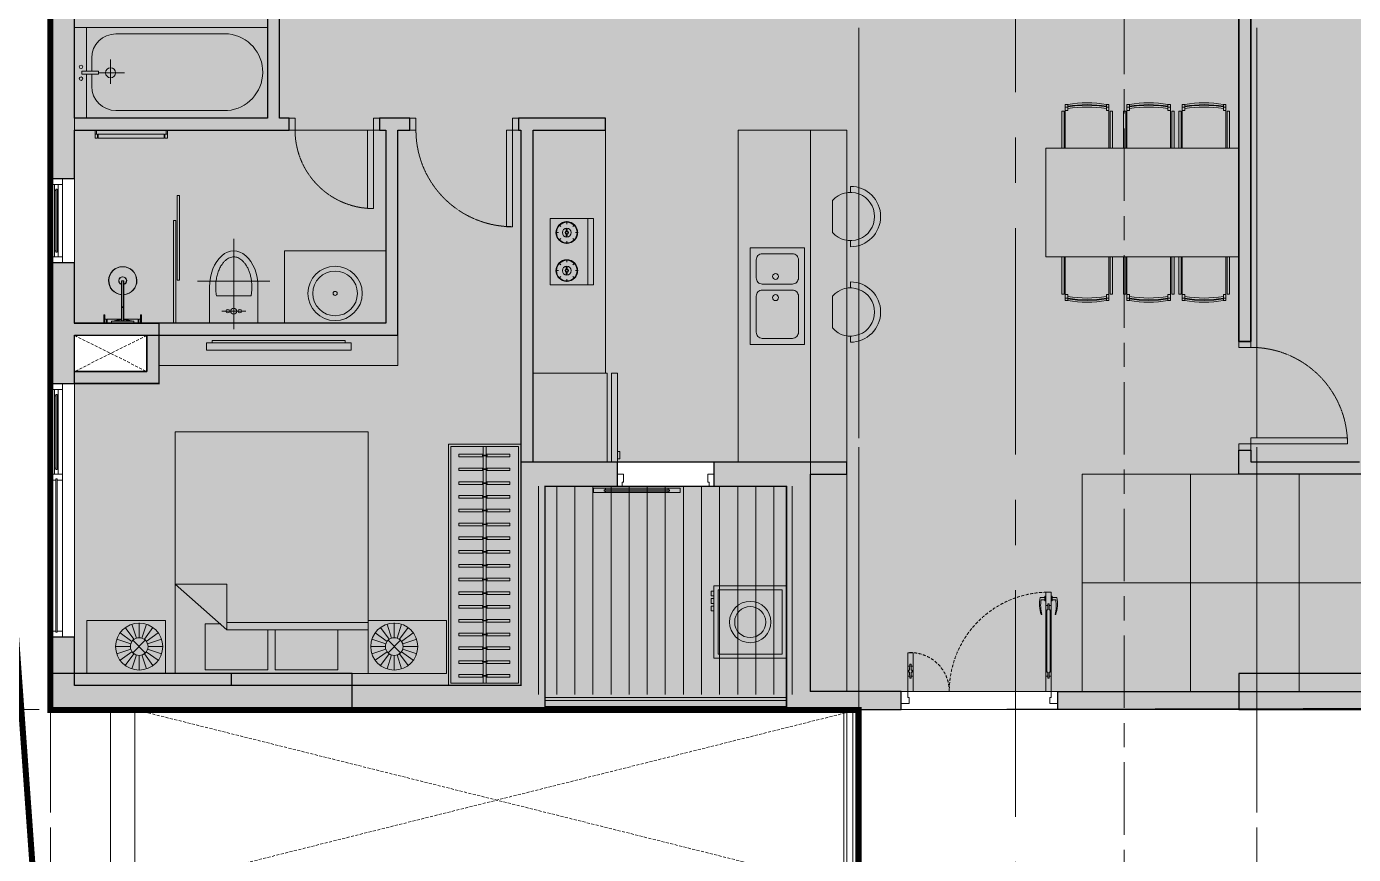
# Model space of a CAD drawing. Header units: millimetres. Extents: x -100356 to 314685, y 446 to 1273965.
# Drawn here: x 32044 to 43041, y 1025332 to 1032189 of the extents above; entities that cross this region are included whole.
import ezdxf

# ---------------------------------------------------------------- set-up
doc = ezdxf.new("R2010")
doc.units = ezdxf.units.MM
for name, pattern in [('A1 - dp$0$DASHED2', [0.375, 0.25, -0.125]), ('CENTER', [2, 1.25, -0.25, 0.25, -0.25]), ('CENTER2', [28.575, 19.05, -3.175, 3.175, -3.175]), ('Dash', [6, 3, -3]), ('DASHED2', [0.375, 0.25, -0.125]), ('HIDDEN', [0.375, 0.25, -0.125]), ('Kume - Grid Line', [10.5, 6, -1.25, 2, -1.25]), ('VL2 - tb$0$DASHED2', [0.375, 0.25, -0.125]), ('VL2 - tb$0$HIDDEN', [0.375, 0.25, -0.125]), ('VL3 - tb$0$$4$HIDDEN', [0.375, 0.25, -0.125]), ('VL3 - tb$0$DASHED2', [0.375, 0.25, -0.125]), ('VL3 - tb$0$HIDDEN', [0.375, 0.25, -0.125])]:
    doc.linetypes.add(name, pattern=pattern)
for name, color, linetype, lineweight in [('$0$FURNITURE', 8, 'Continuous', 5), ('$0$TUONG 2', 2, 'Continuous', 35), ('@ color hatch', 7, 'Continuous', 13), ('A-_ANOT----_D', 7, 'Continuous', 5), ('A.Axis', 251, 'CENTER2', 13), ('A.Thin', 8, 'Continuous', 13), ('A1 - dp$0$A.HACH 250', 250, 'Continuous', 5), ('A1 - dp$0$CUA', 5, 'Continuous', 9), ('A1 - dp$0$FURNITURE', 8, 'Continuous', 5), ('A1 - dp$0$TUONG 2', 2, 'Continuous', 25), ('A2 - dp$0$FURNITURE', 8, 'Continuous', 5), ('GJ', 1, 'Continuous', 13), ('Hatch-wall', 251, 'Continuous', 5), ('LC.HA', 250, 'Continuous', 9), ('LGI', 250, 'CENTER', 9), ('VL2 - tb$0$A.Door', 4, 'Continuous', 13), ('VL2 - tb$0$A.HACH 250', 250, 'Continuous', 5), ('VL2 - tb$0$CUA', 5, 'Continuous', 9), ('VL2 - tb$0$TUONG 2', 2, 'Continuous', 35), ('VL3 - tb$0$$2$A.Door', 4, 'Continuous', 13), ('VL3 - tb$0$$2$A.HACH 250', 250, 'Continuous', 5), ('VL3 - tb$0$$2$CUA', 5, 'Continuous', 9), ('VL3 - tb$0$$2$TUONG 2', 2, 'Continuous', 35), ('VL3 - tb$0$$7$FURNITURE', 8, 'Continuous', 5), ('VL3 - tb$0$A.Door', 4, 'Continuous', 13), ('VL3 - tb$0$A.HACH 250', 250, 'Continuous', 5), ('VL3 - tb$0$CUA', 5, 'Continuous', 9), ('VL3 - tb$0$FURNITURE', 7, 'Continuous', 5), ('VL3 - tb$0$TUONG 2', 2, 'Continuous', 35)]:
    doc.layers.add(name, color=color, linetype=linetype, lineweight=lineweight)
doc.layers.add('STR', color=7, linetype='Continuous')

# ---------------------------------------------------------------- blocks, each defined once
blk = doc.blocks.new('*U15')
at = {"layer": '$0$FURNITURE'}
for p, q in [((0, 100), (1500, 100)), ((0, 75), (1500, 75)), ((0, 25), (1500, 25)), ((0, 0), (1500, 0))]:
    blk.add_line(p, q, dxfattribs=at)
blk = doc.blocks.new('grid tower')
at = {"layer": 'A.Axis', "linetype": 'Kume - Grid Line', "lineweight": 9, "ltscale": 100}
for p, q in [((33501, 38386.8, 0), (33501, -18372.7, 0)), ((32399.8, -18372.7), (32399.8, 9799.9)), ((35699.8, -18372.7), (35699.8, 9799.9)), ((42399.8, -18372.7), (42399.8, 9799.9)), ((48341.2, -1500.1), (-14918.8, -1500.1))]:
    blk.add_line(p, q, dxfattribs=at)
blk = doc.blocks.new('VL3 - tb$0$bep')
for p, q in [((0, 358), (0, 0)), ((549, 358), (0, 358)), ((549, 0), (549, 358)), ((67, 269), (51, 286)), ((103, 224), (80, 224)), ((117, 290), (117, 313)), ((131, 224), (153, 224)), ((166, 269), (183, 286)), ((383, 269), (366, 286)), ((418, 224), (396, 224)), ((432, 290), (432, 313)), ((446, 224), (469, 224)), ((482, 269), (498, 286)), ((47, 220), (23, 220)), ((67, 170), (51, 153)), ((103, 216), (80, 216)), ((117, 149), (117, 126)), ((131, 216), (153, 216)), ((166, 170), (183, 153)), ((187, 220), (210, 220)), ((362, 220), (339, 220)), ((383, 170), (366, 153)), ((418, 216), (396, 216)), ((432, 149), (432, 126)), ((446, 216), (469, 216)), ((482, 170), (498, 153)), ((502, 220), (526, 220)), ((549, 45), (0, 45)), ((0, 0), (549, 0))]:
    blk.add_line(p, q)
for centre, radius in [((117, 220), 90), ((117, 220), 85.5), ((117, 220), 36.9), ((117, 220), 14.7), ((117, 220), 8.24), ((432, 220), 90), ((432, 220), 85.5), ((432, 220), 36.9), ((432, 220), 14.7), ((432, 220), 8.24)]:
    blk.add_circle(centre, radius)
blk = doc.blocks.new('*U413')
at = {"layer": 'VL3 - tb$0$A.Door'}
for p, q in [((117, 380), (117, 900)), ((152, 900), (152, 380)), ((100, 40), (100, 760))]:
    blk.add_line(p, q, dxfattribs=at)
for points in [[(152, 1000), (152, 900), (140, 900), (140, 910), (130, 910), (130, 900), (117, 900), (117, 1000)], [(100, 800), (100, 760), (65, 760), (65, 750), (0, 750), (0, 800)], [(130, 380), (130, 370), (140, 370), (140, 380), (152, 380), (152, 280), (117, 280), (117, 380)], [(65, 50), (65, 40), (100, 40), (100, 0), (0, 0), (0, 50)]]:
    blk.add_lwpolyline(points, close=True, dxfattribs=at)
at = {"layer": 'VL3 - tb$0$A.HACH 250', "linetype": 'VL3 - tb$0$DASHED2'}
blk.add_lwpolyline([(130, 910), (140, 910), (140, 370), (130, 370)], close=True, dxfattribs=at)
blk = doc.blocks.new('VL3 - tb$0$mb-tulanh700x735')
for p, q in [((368, 700), (-368, 700)), ((-368, 700), (-368, 651)), ((279, 700), (279, 720)), ((279, 720), (340, 720)), ((340, 700), (279, 700)), ((340, 720), (340, 700)), ((368, 651), (368, 700)), ((-368, 651), (368, 651)), ((368, 614), (-368, 614)), ((-368, 614), (-368, 0)), ((368, 0), (368, 614)), ((-368, 0), (368, 0))]:
    blk.add_line(p, q)
blk = doc.blocks.new('VL3 - tb$0$crua 450x830')
blk.add_lwpolyline([(400, 10), (-400, 10), (-400, 460), (400, 460)], close=True)
blk.add_lwpolyline([(-400, 10), (400, 10), (400, 460)])
for points in [[(-300, 60), (0, 60, 0.4142136), (50, 110), (50, 360, 0.4142136), (0, 410), (-300, 410, 0.4142136), (-350, 360), (-350, 110, 0.4142136)], [(100, 110), (100, 360, -0.4142136), (150, 410), (300, 410, -0.4142136), (350, 360), (350, 110, -0.4142136), (300, 60), (150, 60, -0.4142136)]]:
    blk.add_lwpolyline(points, format="xyb", close=True)
for centre in [(-12.5, 250), (162.5, 250)]:
    blk.add_circle(centre, 25)
blk = doc.blocks.new('VL3 - tb$0$CT3 MBT 11-31$0$ghe bar')
for p, q in [((-250, -250), (-200, -250)), ((200, -250), (250, -250)), ((-132, -400), (132, -400))]:
    blk.add_line(p, q)
for radius, start, end in [(250, 0, 180), (200, 311.4096, 228.5904)]:
    blk.add_arc((0, -250), radius, start, end)
blk = doc.blocks.new('VL3 - tb$0$1012')
for p, q in [((397, 192), (13, 192)), ((13, 192), (13, 169)), ((52, 169), (13, 169)), ((36, 169), (36, 192)), ((52, 169), (67, 169)), ((67, 169), (67, 192)), ((397, 222), (71, 222)), ((71, 222), (71, 202)), ((71, 202), (397, 202)), ((397, 202), (397, 222)), ((397, -192), (397, 192)), ((52, -169), (13, -169)), ((13, -169), (13, -192)), ((13, -192), (397, -192)), ((36, -192), (36, -169)), ((52, -169), (67, -169)), ((67, -192), (67, -169)), ((71, -202), (397, -202)), ((71, -222), (71, -202)), ((397, -222), (71, -222)), ((397, -202), (397, -222))]:
    blk.add_line(p, q)
at = {"extrusion": (-5.14472e-34, 5.14472e-34, -1)}
for centre, major_axis, start_param, end_param in [((1073, 0), (759, 759), 3.768877, 4.085105), ((1073, 0), (748, 748), 3.766561, 4.087421), ((1094, 0), (759, 759), 3.768877, 4.085105), ((1094, 0), (748, 748), 3.766561, 4.087421)]:
    blk.add_ellipse(centre, major_axis=major_axis, ratio=1, start_param=start_param, end_param=end_param, dxfattribs=at)
blk = doc.blocks.new('VL3 - tb$0$ban an 6')
blk.add_lwpolyline([(1600, 0), (0, 0), (0, -900), (1600, -900)], close=True)
at = {"extrusion": (2.97971e-18, 2.40137e-28, -1), "xscale": 0.9444444444444444, "yscale": 0.9444444444444444, "zscale": -0.9444444444444444, "rotation": 270}
for p in [(-342, 375), (-853, 375), (-1312, 375)]:
    blk.add_blockref('VL3 - tb$0$1012', p, dxfattribs=at)
at = {"xscale": 0.9444444444444444, "yscale": 0.9444444444444444, "zscale": 0.9444444444444444, "rotation": 90}
for p in [(342, -1275), (853, -1275), (1312, -1275)]:
    blk.add_blockref('VL3 - tb$0$1012', p, dxfattribs=at)
blk = doc.blocks.new('*U412')
at = {"layer": 'VL3 - tb$0$FURNITURE'}
for p, q in [((0, 100), (2000, 100)), ((0, 75), (2000, 75)), ((0, 25), (2000, 25)), ((0, 0), (2000, 0))]:
    blk.add_line(p, q, dxfattribs=at)
blk = doc.blocks.new('VL3 - tb$0$MBMAYGIAT')
at = {"linetype": 'ByBlock'}
for points in [[(0, -350), (700, -350), (700, 350), (0, 350)], [(40, -310), (660, -310), (660, 310), (40, 310)], [(700, 253), (726, 253), (726, 300), (700, 300)], [(700, 180), (726, 180), (726, 228), (700, 228)], [(700, 108), (726, 108), (726, 155), (700, 155)]]:
    blk.add_lwpolyline(points, close=True, dxfattribs=at)
for radius in [200, 150]:
    blk.add_circle((350, 0), radius, dxfattribs=at)
blk = doc.blocks.new('VL3 - tb$0$$1$A$C6FE626A3')
at = {"layer": 'VL3 - tb$0$$7$FURNITURE'}
for p, q in [((-90, 606), (-150, 606)), ((-150, -594), (-150, 606)), ((-90, -594), (-90, 606)), ((-90, 557), (-70, 557)), ((-70, -545), (-70, 557)), ((-90, -545), (-70, -545)), ((-90, -594), (-150, -594))]:
    blk.add_line(p, q, dxfattribs=at)
blk = doc.blocks.new('*U165')
at = {"layer": 'VL3 - tb$0$$7$FURNITURE'}
for points in [[(0, 600), (0, 0), (1999, 0), (1999, 600)], [(1979, 580), (1979, 20), (20, 20), (20, 580)]]:
    blk.add_lwpolyline(points, close=True, dxfattribs=at)
at = {"layer": 'VL3 - tb$0$$7$FURNITURE', "ltscale": 6}
for points in [[(91, 313), (91, 515), (69, 515), (69, 313)], [(205, 313), (205, 515), (183, 515), (183, 313)], [(319, 313), (319, 515), (297, 515), (297, 313)], [(433, 313), (433, 515), (411, 515), (411, 313)], [(547, 313), (547, 515), (525, 515), (525, 313)], [(661, 313), (661, 515), (639, 515), (639, 313)], [(775, 313), (775, 515), (753, 515), (753, 313)], [(889, 313), (889, 515), (867, 515), (867, 313)], [(1003, 313), (1003, 515), (981, 515), (981, 313)], [(1117, 313), (1117, 515), (1095, 515), (1095, 313)], [(1231, 313), (1231, 515), (1209, 515), (1209, 313)], [(1345, 313), (1345, 515), (1323, 515), (1323, 313)], [(1459, 313), (1459, 515), (1437, 515), (1437, 313)], [(1573, 313), (1573, 515), (1551, 515), (1551, 313)], [(1687, 313), (1687, 515), (1665, 515), (1665, 313)], [(1801, 313), (1801, 515), (1779, 515), (1779, 313)], [(1915, 313), (1915, 515), (1893, 515), (1893, 313)], [(69, 287), (69, 92), (91, 92), (91, 287)], [(183, 287), (183, 92), (205, 92), (205, 287)], [(297, 287), (297, 92), (319, 92), (319, 287)], [(411, 287), (411, 92), (433, 92), (433, 287)], [(525, 287), (525, 92), (547, 92), (547, 287)], [(639, 287), (639, 92), (661, 92), (661, 287)], [(753, 287), (753, 92), (775, 92), (775, 287)], [(867, 287), (867, 92), (889, 92), (889, 287)], [(981, 287), (981, 92), (1003, 92), (1003, 287)], [(1095, 287), (1095, 92), (1117, 92), (1117, 287)], [(1209, 287), (1209, 92), (1231, 92), (1231, 287)], [(1323, 287), (1323, 92), (1345, 92), (1345, 287)], [(1437, 287), (1437, 92), (1459, 92), (1459, 287)], [(1551, 287), (1551, 92), (1573, 92), (1573, 287)], [(1665, 287), (1665, 92), (1687, 92), (1687, 287)], [(1779, 287), (1779, 92), (1801, 92), (1801, 287)], [(1893, 287), (1893, 92), (1915, 92), (1915, 287)]]:
    blk.add_lwpolyline(points, dxfattribs=at)
for points in [[(1979, 287), (1979, 313), (20, 313), (20, 287)], [(83, 319), (78, 319), (78, 280), (83, 280)], [(197, 319), (192, 319), (192, 280), (197, 280)], [(311, 319), (306, 319), (306, 280), (311, 280)], [(425, 319), (420, 319), (420, 280), (425, 280)], [(539, 319), (534, 319), (534, 280), (539, 280)], [(653, 319), (648, 319), (648, 280), (653, 280)], [(767, 319), (762, 319), (762, 280), (767, 280)], [(881, 319), (876, 319), (876, 280), (881, 280)], [(995, 319), (990, 319), (990, 280), (995, 280)], [(1109, 319), (1104, 319), (1104, 280), (1109, 280)], [(1223, 319), (1218, 319), (1218, 280), (1223, 280)], [(1337, 319), (1332, 319), (1332, 280), (1337, 280)], [(1451, 319), (1446, 319), (1446, 280), (1451, 280)], [(1565, 319), (1560, 319), (1560, 280), (1565, 280)], [(1679, 319), (1674, 319), (1674, 280), (1679, 280)], [(1793, 319), (1788, 319), (1788, 280), (1793, 280)], [(1907, 319), (1902, 319), (1902, 280), (1907, 280)]]:
    blk.add_lwpolyline(points, close=True, dxfattribs=at)
blk = doc.blocks.new('VL3 - tb$0$$1$Bed 1600')
at = {"layer": 'VL3 - tb$0$$7$FURNITURE', "linetype": 'Continuous'}
for p, q in [((2, -80), (2, 0)), ((2, 0), (66, 0)), ((12, -1.2), (32.8, -1.2)), ((12, -14.4), (12, -1.2)), ((32.8, -1.2), (32.8, -14.4)), ((35.2, -1.2), (56, -1.2)), ((35.2, -14.4), (35.2, -1.2)), ((56, -1.2), (56, -16.4)), ((66, 0), (66, -80)), ((2, -14.4), (48.8, -14.4)), ((48.8, -16.8), (2, -16.8)), ((66, -29.6), (48.8, -14.4)), ((48.8, -14.4), (48.8, -29.6)), ((56, -16.4), (50.8, -16.4)), ((48.8, -29.6), (66, -29.6)), ((66, -80), (2, -80))]:
    blk.add_line(p, q, dxfattribs=at)
blk = doc.blocks.new('VL3 - tb$0$$1$A$C588A0D6B')
at = {"layer": 'VL3 - tb$0$$7$FURNITURE'}
for p, q in [((-122, -38), (123, -38)), ((-122, -59), (-122, -38)), ((123, -59), (-122, -59)), ((-11, -64), (-11, -211)), ((9, -65), (9, -211)), ((123, -38), (123, -59)), ((9, -211), (-11, -211)), ((9, -220), (-11, -220)), ((-11, -220), (-11, -507)), ((9, -220), (9, -507)), ((9, -507), (-11, -507))]:
    blk.add_line(p, q, dxfattribs=at)
for points in [[(-178, -37), (-208, -37), (-208, -82), (-178, -82)], [(-208, -37), (-197, -37), (-197, -129), (-208, -129)], [(179, -37), (208, -37), (208, -82), (179, -82)], [(208, -37), (198, -37), (198, -129), (208, -129)]]:
    blk.add_lwpolyline(points, close=True, dxfattribs=at)
blk.add_lwpolyline([(-11, -82), (-171, -82), (-171, -38), (172, -38), (172, -82), (9, -82)], dxfattribs=at)
for centre, radius, start, end in [((0, 431), 505, 255.9943, 268.6524), ((0, 0), 65.5, 243.6552, 296.3448), ((0, 431), 505, 271.0236, 284.0057), ((-8, -215), 5.39, 127.2582, 232.7418), ((6, -215), 5.39, 307.2582, 52.7418), ((-1, -507), 155, 93.8501, 86.1499), ((-1, -507), 43, 104.0595, 75.9405)]:
    blk.add_arc(centre, radius, start, end, dxfattribs=at)
blk = doc.blocks.new('*U160')
for points in [[(-50, 0), (-100, 0), (-100, 650), (-50, 650)], [(-700, -100), (-750, -100), (-750, 0), (-700, 0)], [(0, -100), (-50, -100), (-50, 0), (0, 0)]]:
    blk.add_lwpolyline(points, close=True)
at = {"linetype": 'VL3 - tb$0$$4$HIDDEN'}
blk.add_arc((-50, 0), 650, 90, 180, dxfattribs=at)
blk = doc.blocks.new('VL3 - tb$0$$1$A$C4168242D')
at = {"layer": 'VL3 - tb$0$$7$FURNITURE'}
for points in [[(300, 750), (300, 0)], [(0, 400), (600, 400)], [(100, 350), (100, 50), (500, 50), (500, 350)], [(157, 276), (443, 276)], [(400, 150), (200, 150)]]:
    blk.add_lwpolyline(points, dxfattribs=at)
for centre, radius in [((250, 150), 15), ((300, 150), 25), ((350, 150), 15)]:
    blk.add_circle(centre, radius, dxfattribs=at)
blk.add_ellipse((300, 350), major_axis=(0, 300), ratio=0.666667, start_param=4.712389, end_param=7.853982, dxfattribs=at)
blk.add_open_spline([(443, 276), (444, 283), (446, 291), (449, 313), (450, 328), (450, 356), (450, 370), (447, 399), (445, 413), (440, 440), (437, 453), (428, 478), (424, 490), (413, 512), (408, 522), (396, 540), (391, 547), (380, 560), (374, 566), (363, 576), (357, 580), (346, 588), (340, 591), (328, 595), (323, 597), (311, 599), (306, 600), (295, 600), (289, 600), (278, 597), (273, 596), (261, 591), (255, 588), (244, 581), (238, 577), (226, 567), (221, 561), (210, 548), (204, 541), (194, 525), (189, 517), (180, 499), (176, 489), (169, 469), (165, 459), (160, 437), (157, 426), (153, 404), (152, 392), (150, 369), (150, 357), (150, 333), (151, 321), (153, 298), (155, 287), (157, 276)], degree=3, knots=[4.428595, 4.428595, 4.428595, 4.428595, 4.521718, 4.521718, 4.681946, 4.681946, 4.842175, 4.842175, 5.002403, 5.002403, 5.162632, 5.162632, 5.32286, 5.32286, 5.483089, 5.483089, 5.615862, 5.615862, 5.748636, 5.748636, 5.88141, 5.88141, 6.014184, 6.014184, 6.146958, 6.146958, 6.279732, 6.279732, 6.412506, 6.412506, 6.545279, 6.545279, 6.678053, 6.678053, 6.810827, 6.810827, 6.943601, 6.943601, 7.076375, 7.076375, 7.209149, 7.209149, 7.341922, 7.341922, 7.474696, 7.474696, 7.60747, 7.60747, 7.740244, 7.740244, 7.873018, 7.873018, 8.005792, 8.005792, 8.137776, 8.137776, 8.137776, 8.137776], dxfattribs=at)
blk = doc.blocks.new('VL3 - tb$0$$1$A$C722D3D91')
at = {"layer": 'VL3 - tb$0$$7$FURNITURE', "ltscale": 0.07}
for radius in [225, 185, 17]:
    blk.add_circle((0, 0), radius, dxfattribs=at)
blk = doc.blocks.new('*U162')
at = {"layer": 'VL3 - tb$0$$7$FURNITURE'}
for p, q in [((650, 0), (0, 0)), ((0, 0), (0, -439)), ((650, -439), (650, 0)), ((158, -179), (60, -108)), ((174, -163), (103, -65)), ((195, -153), (157, -37)), ((217, -149), (217, -27)), ((240, -153), (278, -37)), ((260, -163), (332, -65)), ((277, -179), (375, -108)), ((148, -200), (32, -162)), ((166, -171), (269, -274)), ((269, -171), (166, -274)), ((287, -200), (403, -162)), ((144, -222), (22, -222)), ((148, -245), (32, -283)), ((158, -265), (60, -337)), ((174, -282), (103, -380)), ((195, -292), (157, -408)), ((217, -296), (217, -418)), ((217, -296), (217, -418)), ((240, -292), (278, -408)), ((260, -282), (332, -380)), ((277, -265), (375, -337)), ((287, -245), (403, -283)), ((291, -222), (412, -222)), ((0, -439), (650, -439))]:
    blk.add_line(p, q, dxfattribs=at)
for radius in [195, 73.2]:
    blk.add_circle((217, -222), radius, dxfattribs=at)
blk = doc.blocks.new('*U163')
at = {"layer": 'VL3 - tb$0$$2$A.Door', "ltscale": 0.5}
for p, q in [((650, 100), (50, 100)), ((50, 0), (650, 0)), ((100, 65), (600, 65)), ((100, 35), (600, 35)), ((700, 0), (700, 100))]:
    blk.add_line(p, q, dxfattribs=at)
for points in [[(50, 100), (50, 0), (0, 0), (0, 100)], [(650, 100), (650, 0), (700, 0), (700, 100)]]:
    blk.add_lwpolyline(points, close=True, dxfattribs=at)
for points in [[(100, 55), (100, 65), (50, 65), (50, 35), (100, 35), (100, 45), (90, 45), (90, 55), (100, 55)], [(600, 55), (600, 65), (650, 65), (650, 35), (600, 35), (600, 45), (610, 45), (610, 55), (600, 55)]]:
    blk.add_lwpolyline(points, dxfattribs=at)
at = {"layer": 'VL3 - tb$0$$2$A.HACH 250', "ltscale": 0.5}
blk.add_lwpolyline([(90, 45), (610, 45), (610, 55), (90, 55)], close=True, dxfattribs=at)
blk = doc.blocks.new('*U161')
for points in [[(-50, 0), (-100, 0), (-100, 800), (-50, 800)], [(-850, -100), (-900, -100), (-900, 0), (-850, 0)], [(0, -100), (-50, -100), (-50, 0), (0, 0)]]:
    blk.add_lwpolyline(points, close=True)
at = {"linetype": 'VL3 - tb$0$HIDDEN'}
blk.add_arc((-50, 0), 800, 90, 180, dxfattribs=at)
blk = doc.blocks.new('A1 - dp$0$A$C6E1257E0')
at = {"linetype": 'Continuous'}
blk.add_lwpolyline([(30.5, 0), (64.5, 0), (64.5, 8.5), (30.5, 8.5)], close=True, dxfattribs=at)
blk.add_lwpolyline([(39, 8.5), (39, 42.5, -0.1327536), (166.5, 34), (166.5, 29.75, 0.1152164), (56, 34), (56, 8.5)], format="xyb", dxfattribs=at)
blk = doc.blocks.new('A1 - dp$0$cua vao can ho')
at = {"layer": 'A1 - dp$0$A.HACH 250', "linetype": 'A1 - dp$0$DASHED2', "ltscale": 100}
for centre, radius, start, end in [((-78, 0), 822, 88.4513, 180), ((-1222, 0), 322, 0, 93.9546)]:
    blk.add_arc(centre, radius, start, end, dxfattribs=at)
at = {"layer": 'A1 - dp$0$CUA'}
for p, q in [((-100, 128), (-100, 711)), ((-56, 128), (-56, 711)), ((-1244, 128), (-1244, 210)), ((-1200, 128), (-1200, 210))]:
    blk.add_line(p, q, dxfattribs=at)
for points in [[(-56, 822), (-56, 804), (-56, 711), (-72, 711), (-73, 726), (-83, 726), (-83, 711), (-100, 711), (-100, 822)], [(-73, 726), (-71, 676), (-64, 676), (-64, 161), (-71, 161), (-73, 111), (-83, 111), (-83, 128), (-84, 161), (-92, 161), (-92, 676), (-84, 676), (-83, 726)], [(-1244, 321), (-1244, 304), (-1244, 210), (-1228, 210), (-1227, 226), (-1217, 226), (-1217, 210), (-1200, 210), (-1200, 321)], [(-1227, 226), (-1229, 176), (-1236, 176), (-1236, 161), (-1229, 161), (-1227, 111), (-1217, 111), (-1217, 128), (-1216, 161), (-1208, 161), (-1208, 176), (-1216, 176), (-1217, 226)], [(-1217, 128), (-1217, 111), (-1227, 111), (-1228, 128), (-1244, 128), (-1244, 1), (-1244, 0), (-1200, 0), (-1200, 11), (-1200, 128)], [(-83, 128), (-83, 111), (-73, 111), (-72, 128), (-56, 128), (-56, 1), (-56, 0), (-100, 0), (-100, 11), (-100, 128)], [(-1233, -50), (-1244, -50), (-1244, 0), (-1300, 0), (-1300, -100), (-1275, -100), (-1233, -100)], [(-67, -50), (-56, -50), (-56, 0), (0, 0), (0, -100), (-25, -100), (-67, -100)]]:
    blk.add_lwpolyline(points, close=True, dxfattribs=at)
blk.add_lwpolyline([(-1244, 0), (-56, 0)], dxfattribs=at)
at = {"layer": 'A1 - dp$0$CUA', "yscale": 1.111111111007631, "zscale": 1.111111111007631}
for p, xscale, rotation in [((-100, 822), -1.111111111007631, 89.99998306033208), ((-56, 822), 1.111111111007631, 269.9999830603322)]:
    blk.add_blockref('A1 - dp$0$A$C6E1257E0', p, dxfattribs=dict(at, xscale=xscale, rotation=rotation))
blk = doc.blocks.new('*U134')
for points in [[(-850, 100), (-900, 100), (-900, 0), (-850, 0)], [(-50, 0), (-100, 0), (-100, -800), (-50, -800)], [(0, 100), (-50, 100), (-50, 0), (0, 0)]]:
    blk.add_lwpolyline(points, close=True)
at = {"linetype": 'VL2 - tb$0$HIDDEN'}
blk.add_arc((-50, 0), 800, 180, 270, dxfattribs=at)
blk = doc.blocks.new('A1 - dp$0$A$C588A0D6B')
for p, q in [((-122, -38), (123, -38)), ((-122, -59), (-122, -38)), ((123, -59), (-122, -59)), ((-11, -64), (-11, -211)), ((9, -65), (9, -211)), ((123, -38), (123, -59)), ((9, -211), (-11, -211)), ((9, -220), (-11, -220)), ((-11, -220), (-11, -507)), ((9, -220), (9, -507)), ((9, -507), (-11, -507))]:
    blk.add_line(p, q)
for points in [[(-178, -37), (-208, -37), (-208, -82), (-178, -82)], [(-208, -37), (-197, -37), (-197, -129), (-208, -129)], [(179, -37), (208, -37), (208, -82), (179, -82)], [(208, -37), (198, -37), (198, -129), (208, -129)]]:
    blk.add_lwpolyline(points, close=True)
blk.add_lwpolyline([(-11, -82), (-171, -82), (-171, -38), (172, -38), (172, -82), (9, -82)])
for centre, radius, start, end in [((0, 431), 505, 255.9943, 268.6524), ((0, 0), 65.5, 243.6552, 296.3448), ((0, 431), 505, 271.0236, 284.0057), ((-8, -215), 5.39, 127.2582, 232.7418), ((6, -215), 5.39, 307.2582, 52.7418), ((-1, -507), 155, 93.8501, 86.1499), ((-1, -507), 43, 104.0595, 75.9405)]:
    blk.add_arc(centre, radius, start, end)
blk = doc.blocks.new('A1 - dp$0$A$C487079A1')
for points in [[(34, 589), (34, 600), (0, 600), (0, 589)], [(68, 578), (68, 600), (34, 600), (34, 578)], [(34, 0), (34, 11), (0, 11), (0, 0)], [(68, 22), (68, 0), (34, 0), (34, 22)]]:
    blk.add_lwpolyline(points, close=True)
blk.add_lwpolyline([(34, 147), (34, 27), (67, 27), (67, 573), (34, 573), (34, 147)])
blk = doc.blocks.new('VL2 - tb$0$cua so 1')
at = {"layer": 'VL2 - tb$0$A.Door', "ltscale": 0.5}
for p, q in [((1400, 65), (2000, 65)), ((1400, 35), (2000, 35))]:
    blk.add_line(p, q, dxfattribs=at)
for points in [[(0, 0), (2100, 0), (2100, 100), (0, 100)], [(2050, 100), (2050, 0), (2100, 0), (2100, 100)]]:
    blk.add_lwpolyline(points, close=True, dxfattribs=at)
for points in [[(50, 55), (50, 100), (0, 100), (0, 0), (50, 0), (50, 45), (40, 45), (40, 55), (50, 55)], [(1300, 55), (1300, 100), (1350, 100), (1350, 0), (1300, 0), (1300, 45), (1310, 45), (1310, 55), (1300, 55)], [(1400, 55), (1400, 65), (1350, 65), (1350, 35), (1400, 35), (1400, 45), (1390, 45), (1390, 55), (1400, 55)], [(2000, 55), (2000, 65), (2050, 65), (2050, 35), (2000, 35), (2000, 45), (2010, 45), (2010, 55), (2000, 55)]]:
    blk.add_lwpolyline(points, dxfattribs=at)
at = {"layer": 'VL2 - tb$0$A.HACH 250', "ltscale": 0.5}
for points in [[(40, 45), (1310, 45), (1310, 55), (40, 55)], [(1390, 45), (2010, 45), (2010, 55), (1390, 55)]]:
    blk.add_lwpolyline(points, close=True, dxfattribs=at)
blk = doc.blocks.new('tam nam1500 plus 100')
for p, q in [((-1276, 322), (-343, 322)), ((-143, 13), (-143, 122)), ((-299, -92), (-299, 109)), ((-199, 0), (-415, 0)), ((-143, -113), (-143, -13)), ((-1268, -313), (-343, -313))]:
    blk.add_line(p, q)
for points in [[(-100, -13), (-100, -375), (-1600, -375), (-1600, 375), (-100, 375), (-100, 13)], [(-100, -13), (-100, -375), (0, -375), (0, 375), (-100, 375), (-100, 13)]]:
    blk.add_lwpolyline(points)
blk.add_lwpolyline([(-199, 13), (-61, 13), (-61, -13), (-199, -13)], close=True)
for centre, radius in [((-299, 0), 41.7), ((-54, 49), 14.5), ((-54, -49), 14.5)]:
    blk.add_circle(centre, radius)
for centre, radius, start, end in [((-1241, 5), 319, 96.2649, 265.2417), ((-343, 122), 200, 0, 90), ((-343, -113), 200, 270, 0)]:
    blk.add_arc(centre, radius, start, end)
blk = doc.blocks.new('VL6 - revised')
at = {"layer": '@ color hatch', "ltscale": 0.5}
h = blk.add_hatch(color=171, dxfattribs=at)
h.dxf.hatch_style = 1
h.paths.add_polyline_path([(110393, 150), (110393, 900), (109993, 900), (109993, 1720), (110393, 1720), (110393, 9600), (107593, 9600), (107593, 8300), (103621, 8300), (103621, 9400), (101851, 9400), (101851, 9400), (99343, 9400), (99343, 7750), (97643, 7750), (97643, 3200), (98343, 3200), (98343, 2700), (97643, 2700), (97643, 300), (98943, 300), (98943, 200), (101343, 200), (101343, 2050), (103743, 2050), (103743, 150)])
h.paths.add_polyline_path([(107293, 8500), (103821, 8500), (103821, 9500), (107293, 9500)], flags=17)
h.paths.add_polyline_path([(101543, 1850), (103543, 1850), (103543, 0), (101543, 0)])
h.paths.add_polyline_path([(97443, 9300), (98943, 9300), (98943, 9400), (99243, 9400), (99243, 7950), (97443, 7950)])
at = {"layer": 'Hatch-wall', "ltscale": 0.5}
h = blk.add_hatch(color=256, dxfattribs=at)
h.dxf.hatch_style = 1
h.paths.add_polyline_path([(101343, 4800), (101343, 200), (97643, 200), (97643, 600), (97443, 600), (97443, 0), (101543, 0), (101543, 1850), (102143, 1850), (102143, 2050), (101443, 2050), (101443, 4800), (102043, 4800), (102043, 4900), (101323, 4900), (101323, 4800)])
h.paths.add_polyline_path([(100223, 4800), (100223, 3200), (98463, 3200), (98463, 3200), (97643, 3200), (97643, 3700), (97443, 3700), (97443, 2700), (98343, 2700), (98343, 3100), (100323, 3100), (100323, 4800), (100423, 4800), (100423, 4900), (100091, 4900), (100091, 4800)], flags=17)
h.paths.add_polyline_path([(97643, 3100), (98243, 3100), (98243, 2800), (97643, 2800)], flags=16)
h.paths.add_polyline_path([(108693, 1950), (107293, 1950), (107293, 2150), (107393, 2150), (107393, 2052), (108293, 2052), (108293, 2900), (108393, 2900), (108393, 2050), (108793, 2050), (108793, 150), (110393, 150), (110393, 900), (109993, 900), (109993, 1720), (110393, 1720), (110393, 9800), (110593, 9800), (110593, 0), (105793, 0), (105793, 150), (105893, 150), (105993, 150), (108693, 150)])
h.paths.add_polyline_path([(110093, 1000), (110093, 1620), (110393, 1620), (110393, 1000)], flags=16)
h.paths.add_polyline_path([(110393, 3850), (110393, 3750), (108393, 3750), (108393, 3650), (108293, 3650), (108293, 3850)], flags=17)
h.paths.add_polyline_path([(104043, 2050), (102943, 2050), (102943, 1850), (103543, 1850), (103543, 200), (103543, 0), (104493, 0), (104493, 150), (103743, 150), (103743, 1950), (104043, 1950)])
h.paths.add_polyline_path([(106993, 8500), (107293, 8500), (107293, 8300), (106993, 8300)], flags=17)
h.paths.add_polyline_path([(107293, 8300), (107593, 8300), (107593, 9600), (107843, 9600), (107843, 9800), (107293, 9800)])
h.paths.add_polyline_path([(98943, 9600), (103621, 9600), (103621, 9400), (98943, 9400)], flags=16)
edge = h.paths.add_edge_path()
edge.add_line((99243, 6600), (99243, 4900))
edge.add_line((99243, 4900), (97643, 4900))
edge.add_line((97643, 4900), (97643, 7750))
edge.add_line((97643, 7750), (99243, 7750))
edge.add_line((99243, 7750), (99243, 7350))
edge.add_line((99243, 7350), (99343, 7350))
edge.add_line((99343, 7350), (99343, 7950))
edge.add_line((99343, 7950), (97443, 7950))
edge.add_line((97443, 7950), (97443, 4400))
edge.add_line((97443, 4400), (97643, 4400))
edge.add_line((97643, 4400), (97643, 4800))
edge.add_line((97643, 4800), (99421, 4800))
edge.add_line((99421, 4800), (99421, 4900))
edge.add_line((99421, 4900), (99343, 4900))
edge.add_line((99343, 4900), (99343, 6000))
edge.add_line((99343, 6000), (102021, 6000))
edge.add_line((102021, 6000), (102021, 6100))
edge.add_line((102021, 6100), (99343, 6100))
edge.add_line((99343, 6100), (99343, 6600))
edge.add_line((103621, 8800), (103621, 9800))
edge.add_line((103621, 9800), (103621, 6100))
edge.add_line((103621, 6100), (102921, 6100))
edge.add_line((102921, 6100), (102921, 6000))
edge.add_line((102921, 6000), (103721, 6000))
edge.add_line((103721, 6000), (103721, 8300))
edge.add_line((103721, 8300), (104121, 8300))
edge.add_line((104121, 8300), (104121, 8500))
edge.add_line((104121, 8500), (103821, 8500))
edge.add_line((103821, 8500), (103821, 9800))
edge.add_line((103821, 9800), (103622, 9800))
h = blk.add_hatch(color=256, dxfattribs=at)
h.dxf.hatch_style = 1
h.paths.add_polyline_path([(107393, 3050), (107293, 3050), (107293, 8300), (107393, 8300)])
h = blk.add_hatch(color=256, dxfattribs=at)
h.dxf.hatch_style = 1
h.paths.add_polyline_path([(99343, 6100), (99343, 6600), (99243, 6600), (99243, 4900), (97643, 4900), (97643, 7750), (99243, 7750), (99243, 7350), (99343, 7350), (99343, 7950), (97443, 7950), (97443, 4400), (97643, 4400), (97643, 4800), (99421, 4800), (99421, 4900), (99343, 4900), (99343, 6000), (102101, 6000), (102101, 6100)])
at = {"layer": 'VL3 - tb$0$A.HACH 250'}
h = blk.add_hatch(dxfattribs=at)
h.set_pattern_fill('_USER', color=256, scale=150, angle=270, pattern_type=0)
h.set_pattern_definition([(270, (331787.51, -60420.27), (150, -3e-14), [])])
h.paths.add_polyline_path([(101442, 125), (101443, 1850), (103632, 1850), (103632, 125)])
at = {"layer": '@ color hatch', "color": 250, "ltscale": 10, "const_width": 10}
blk.add_lwpolyline([(110393, 9600), (107593, 9600), (107593, 8300), (103621, 8300), (103621, 9400), (101851, 9400), (101851, 9400), (99343, 9400), (99343, 7750), (97643, 7750), (97643, 3200), (98343, 3200), (98343, 2700), (97643, 2700), (97643, 300), (98943, 300), (98943, 200), (101343, 200), (101343, 2050), (103743, 2050), (103743, 150), (110393, 150)], dxfattribs=at)
blk.add_lwpolyline([(101543, 1850), (103543, 1850), (103543, 0), (101543, 0)], close=True, dxfattribs=at)
at = {"layer": 'A1 - dp$0$TUONG 2', "ltscale": 0.5, "elevation": 0}
for points in [[(108693, 1950), (107293, 1950), (107293, 2150), (107393, 2150), (107393, 2052), (108293, 2052)], [(110593, 0), (105793, 0), (105793, 150), (105893, 150), (105993, 150), (105993, 150), (108693, 150)]]:
    blk.add_lwpolyline(points, dxfattribs=at)
for points in [[(107393, 3050), (107293, 3050), (107293, 8300), (107393, 8300)], [(104043, 2050), (102943, 2050), (102943, 1850), (103543, 1850), (103543, 200), (103543, 0), (104493, 0), (104493, 150), (103743, 150), (103743, 1950), (104043, 1950)]]:
    blk.add_lwpolyline(points, close=True, dxfattribs=at)
at = {"layer": 'A1 - dp$0$TUONG 2', "ltscale": 0.5}
for points in [[(97443, 7950), (97443, 4900)], [(99343, 6100), (99343, 6600), (99243, 6600), (99243, 4900), (97643, 4900), (97643, 7750), (99243, 7750), (99243, 7350), (99343, 7350), (99343, 7950), (97443, 7950), (97443, 4400), (97643, 4400), (97643, 4800), (99421, 4800), (99421, 4900), (99343, 4900), (99343, 6000), (102021, 6000), (102021, 6100), (99343, 6100), (99343, 6600)], [(100223, 4800), (100223, 3200), (98463, 3200), (97643, 3200), (97643, 3600), (97643, 3700), (97443, 3700), (97443, 2700), (97643, 2700), (97643, 3100), (100323, 3100), (100323, 4800), (100423, 4800), (100423, 4900), (100171, 4900), (100171, 4800), (100223, 4800)], [(105993, 150), (108693, 150)]]:
    blk.add_lwpolyline(points, dxfattribs=at)
for points in [[(101343, 4800), (101343, 200), (97643, 200), (97643, 600), (97443, 600), (97443, 0), (101543, 0), (101543, 1850), (102143, 1850), (102143, 2050), (101443, 2050), (101443, 4800), (102043, 4800), (102043, 4900), (101323, 4900), (101323, 4800)], [(98343, 2700), (97643, 2700), (97643, 3100), (98343, 3100)], [(98243, 2800), (97643, 2800), (97643, 3100), (98243, 3100)], [(97643, 2700), (97643, 2800), (98243, 2800), (98243, 3100), (98343, 3100), (98343, 2700)]]:
    blk.add_lwpolyline(points, close=True, dxfattribs=at)
at = {"layer": 'VL2 - tb$0$A.HACH 250', "linetype": 'VL2 - tb$0$DASHED2', "ltscale": 100}
for points in [[(97643, 3100), (98243, 2800)], [(98243, 3100), (97643, 2800)]]:
    blk.add_lwpolyline(points, dxfattribs=at)
at = {"layer": 'VL2 - tb$0$A.HACH 250', "elevation": 0}
for points in [[(106893, 1050), (105993, 1050), (105993, 1950), (106893, 1950)], [(107793, 1050), (106893, 1050), (106893, 1950), (107793, 1950)], [(108693, 1050), (107793, 1050), (107793, 1950), (108693, 1950)], [(106893, 150), (105993, 150), (105993, 1050), (106893, 1050)], [(107793, 150), (106893, 150), (106893, 1050), (107793, 1050)], [(108693, 150), (107793, 150), (107793, 1050), (108693, 1050)]]:
    blk.add_lwpolyline(points, close=True, dxfattribs=at)
at = {"layer": 'VL2 - tb$0$CUA', "elevation": 0}
blk.add_lwpolyline([(98513, 4258), (98513, 3558), (98493, 3558), (98493, 4258)], close=True, dxfattribs=at)
at = {"layer": 'VL2 - tb$0$CUA'}
blk.add_lwpolyline([(98463, 4050), (98463, 3200), (98483, 3200), (98483, 4050)], close=True, dxfattribs=at)
at = {"layer": 'VL2 - tb$0$TUONG 2', "ltscale": 0.5, "elevation": 0}
blk.add_lwpolyline([(107393, 8300), (107393, 6125), (107393, 3850), (107393, 3850), (107393, 3050), (107293, 3050), (107293, 6125), (107293, 8300)], dxfattribs=at)
at = {"layer": 'VL3 - tb$0$$2$CUA'}
for p, q in [((99421, 4800), (100171, 4800)), ((97643, 3700), (97643, 4400))]:
    blk.add_line(p, q, dxfattribs=at)
at = {"layer": 'VL3 - tb$0$$7$FURNITURE'}
blk.add_line((104043, 1950, 0), (104043, 150), dxfattribs=at)
for points in [[(101443, 4800), (101443, 2787), (102043, 2787), (102043, 4800)], [(103143, 4800), (103143, 2050), (103743, 2050), (103743, 4800)], [(98343, 2849), (100323, 2849), (100323, 3100), (98343, 3100)]]:
    blk.add_lwpolyline(points, close=True, dxfattribs=at)
for points in [[(103143, 4800), (103143, 4800), (104043, 4800), (104043, 2050), (103743, 2050), (103743, 4800), (103143, 4800)], [(100223, 3800), (99383, 3800), (99383, 3200), (100223, 3200), (100223, 3800), (100223, 3800)]]:
    blk.add_lwpolyline(points, dxfattribs=at)
at = {"layer": 'A1 - dp$0$FURNITURE', "xscale": -0.9999999999999988, "rotation": 89.9999303536725}
blk.add_blockref('A1 - dp$0$A$C487079A1', (98413, 4800), dxfattribs=at)
at = {"layer": 'A1 - dp$0$FURNITURE', "extrusion": (-5.65041e-18, 5.27555e-19, -1), "xscale": -0.7499999999999988, "yscale": 0.7499999999999987, "zscale": -0.7499999999999988, "rotation": 179.9999303536723}
blk.add_blockref('A1 - dp$0$A$C588A0D6B', (-98043, 3172), dxfattribs=at)
at = {"layer": 'A1 - dp$0$TUONG 2'}
blk.add_blockref('A1 - dp$0$cua vao can ho', (105793, 150, 0), dxfattribs=at)
at = {"layer": 'A2 - dp$0$FURNITURE', "xscale": -1}
blk.add_blockref('tam nam1500 plus 100', (97643, 5275), dxfattribs=at)
at = {"layer": 'VL2 - tb$0$CUA', "xscale": -1, "rotation": 90}
blk.add_blockref('*U134', (107393, 2150, 0), dxfattribs=at)
at = {"layer": 'VL2 - tb$0$TUONG 2', "extrusion": (0, 0, -1), "xscale": -1, "zscale": -1, "rotation": 270}
blk.add_blockref('VL2 - tb$0$cua so 1', (-97543, 600), dxfattribs=at)
at = {"layer": 'VL3 - tb$0$$2$CUA', "xscale": -1, "rotation": 180}
blk.add_blockref('*U160', (100171, 4800), dxfattribs=at)
at = {"layer": 'VL3 - tb$0$$2$TUONG 2', "xscale": -1, "rotation": 90}
blk.add_blockref('*U163', (97543, 4400), dxfattribs=at)
at = {"layer": 'VL3 - tb$0$$7$FURNITURE', "xscale": -1, "rotation": 180}
for name, p in [('VL3 - tb$0$ban an 6', (105693, 3750, 0)), ('*U162', (100076, 300))]:
    blk.add_blockref(name, p, dxfattribs=at)
at = {"layer": 'VL3 - tb$0$$7$FURNITURE'}
for name, p, rotation in [('VL3 - tb$0$CT3 MBT 11-31$0$ghe bar', (104324, 4084), 270), ('VL3 - tb$0$bep', (101943, 3519), 90), ('VL3 - tb$0$crua 450x830', (103703, 3425), 90), ('VL3 - tb$0$$1$A$C722D3D91', (99803, 3447), 270), ('VL3 - tb$0$CT3 MBT 11-31$0$ghe bar', (104324, 3293), 270), ('VL3 - tb$0$$1$A$C6FE626A3', (99342, 3128), 90), ('*U165', (101343, 200), 90), ('*U162', (98396, 300), 180)]:
    blk.add_blockref(name, p, dxfattribs=dict(at, rotation=rotation))
at = {"layer": 'VL3 - tb$0$$7$FURNITURE', "xscale": -1}
blk.add_blockref('VL3 - tb$0$$1$A$C4168242D', (99263, 3150), dxfattribs=at)
at = {"layer": 'VL3 - tb$0$$7$FURNITURE', "extrusion": (6.23587e-25, -2.97971e-18, -1), "xscale": 0.7499999999999998, "yscale": 0.7499999999999998, "zscale": -0.7499999999999998, "rotation": 179.9999880506986}
blk.add_blockref('VL3 - tb$0$$1$A$C588A0D6B', (-98042, 3172), dxfattribs=at)
at = {"layer": 'VL3 - tb$0$$7$FURNITURE', "extrusion": (2.01957e-28, -2.97971e-18, -1), "xscale": -1, "zscale": -1, "rotation": 90}
blk.add_blockref('VL3 - tb$0$mb-tulanh700x735', (-101443, 2418, 0), dxfattribs=at)
at = {"layer": 'VL3 - tb$0$$7$FURNITURE', "xscale": 24.99999062500353, "yscale": 24.99999062500353, "zscale": 24.99999062500353, "rotation": 180}
blk.add_blockref('VL3 - tb$0$$1$Bed 1600', (100126, 300), dxfattribs=at)
at = {"layer": 'VL3 - tb$0$$7$FURNITURE', "extrusion": (5.2756e-19, 5.65041e-18, -1), "xscale": 0.8571428571428434, "yscale": 0.8571428571428434, "zscale": -0.8571428571428495, "rotation": 359.9999830603336}
blk.add_blockref('VL3 - tb$0$MBMAYGIAT', (-103543, 725, 0), dxfattribs=at)
at = {"layer": 'VL3 - tb$0$A.Door', "xscale": -1, "rotation": 90}
blk.add_blockref('*U413', (102943, 1950, 0), dxfattribs=at)
at = {"layer": 'VL3 - tb$0$CUA', "xscale": -1, "rotation": 180}
blk.add_blockref('*U161', (101323, 4800), dxfattribs=at)
at = {"layer": 'VL3 - tb$0$TUONG 2', "xscale": -1}
blk.add_blockref('*U412', (103543, 0, 0), dxfattribs=at)
blk = doc.blocks.new('SITE')
at = {"layer": 'GJ', "color": 2, "linetype": 'DASHED2', "ltscale": 200, "const_width": 50, "elevation": 0}
blk.add_lwpolyline([(-172, -63), (-42869, 0), (-42847, 879), (-42997, 6495), (-42929, 10453), (-42964, 14461), (-42978, 21429), (-50432, 21463), (-51659, 22285), (-51640, 22872), (-51581, 23937), (-51499, 28076), (-51496, 29824), (-50725, 29994), (-51513, 40959), (-52452, 41020), (-52589, 42419), (-48449, 42705), (-47306, 42675), (-44664, 42638), (-38719, 42656)], dxfattribs=at)
blk = doc.blocks.new('X-GRID')
at = {"layer": 'LGI', "ltscale": 1500}
for p, q in [((-8000, 49486.8), (-8000, -7272.6)), ((-10000, -7272.6), (-10000, 20900)), ((-6700, -7272.6), (-6700, 20900)), ((0, -7272.6), (0, 20900)), ((5008.8, 9600), (-57318.6, 9600))]:
    blk.add_line(p, q, dxfattribs=at)
blk = doc.blocks.new('f23 grid column')
at = {"layer": 'LC.HA'}
h = blk.add_hatch(color=256, dxfattribs=at)
h.dxf.hatch_style = 1
h.paths.add_polyline_path([(-34205, 1438), (-34205, 1738), (-36705, 1738), (-36705, 1438)])
h = blk.add_hatch(color=256, dxfattribs=at)
h.dxf.hatch_style = 1
h.paths.add_polyline_path([(-26855, 1738), (-26855, 1438), (-25355, 1438), (-25355, 1738)])
at = {"layer": 'STR', "ltscale": 1000, "elevation": 0}
for points in [[(-34205, 1438), (-34205, 1738), (-36705, 1738), (-36705, 1438)], [(-26855, 1738), (-26855, 1438), (-25355, 1438), (-25355, 1738)]]:
    blk.add_lwpolyline(points, close=True, dxfattribs=at)
at = {"rotation": 180}
blk.add_blockref('X-GRID', (-36705, 11038, 0), dxfattribs=at)

msp = doc.modelspace()

# ---------------------------------------------------------------- linework, layer by layer
at = {"layer": '$0$FURNITURE', "elevation": 0}
msp.add_lwpolyline([(32740.7, 1025031.8), (32740.7, 1026531.8), (32940.7, 1026531.8), (32940.7, 1025031.8)], close=True, dxfattribs=at)
at = {"color": 3, "linetype": 'Dash', "ltscale": 30, "const_width": 50, "elevation": 0}
msp.add_lwpolyline([(43615.9, 1017328.9), (42398.1, 1017328.9), (42398.1, 1017328.9), (42141.8, 1017329.1), (42140.2, 1025030.1), (38940.9, 1025028.8), (38940.9, 1026528.8), (32240.9, 1026528.8), (32240.9, 1036128.8), (42090.9, 1036129.1), (42090.9, 1036329.1), (48840.3, 1036328.8)], dxfattribs=at)
at = {"elevation": 0}
msp.add_lwpolyline([(38940.9, 1026531.8), (72090.9, 1026606.7), (72090.9, 1025106.8), (71940.7, 1025031.7), (71940.7, 1005031.7), (72090.7, 1005031.7), (72090.7, 1003529.7), (49940.1, 1003531.9), (49940.5, 1005132), (59640.9, 1005181.8), (59640.9, 1005032.2), (70440.7, 1005031.8), (70440.9, 1010307.5), (63470.9, 1010307.5), (63470.9, 1022411.7), (62190.5, 1022431.7), (62190.5, 1025031.8), (46440.9, 1025028.9), (46565.9, 1017328.9), (42270, 1017329), (42270.7, 1025028.9), (38940.9, 1025031.8)], close=True, dxfattribs=at)
at = {"layer": 'A.Thin', "linetype": 'HIDDEN', "ltscale": 100}
for p, q in [((32940.7, 1026531.8, 0), (38940.7, 1025031.8, 0)), ((38940.7, 1026531.8, 0), (32940.7, 1025031.8, 0))]:
    msp.add_line(p, q, dxfattribs=at)

# ---------------------------------------------------------------- block references
at = {"layer": '$0$TUONG 2', "rotation": 270}
msp.add_blockref('*U15', (38815.7, 1026531.8, 0), dxfattribs=at)
msp.add_blockref('f23 grid column', (68945.9, 1025093.5, 0))
at = {"layer": 'A-_ANOT----_D', "rotation": 180}
msp.add_blockref('grid tower', (74640.7, 1025031.8, 0), dxfattribs=at)
at = {"layer": 'A1 - dp$0$TUONG 2'}
msp.add_blockref('VL6 - revised', (-65202, 1026531.8, 0), dxfattribs=at)
at = {"layer": 'GJ'}
msp.add_blockref('SITE', (82927, 993728.7, 0), dxfattribs=at)

doc.saveas('drawing.dxf')
